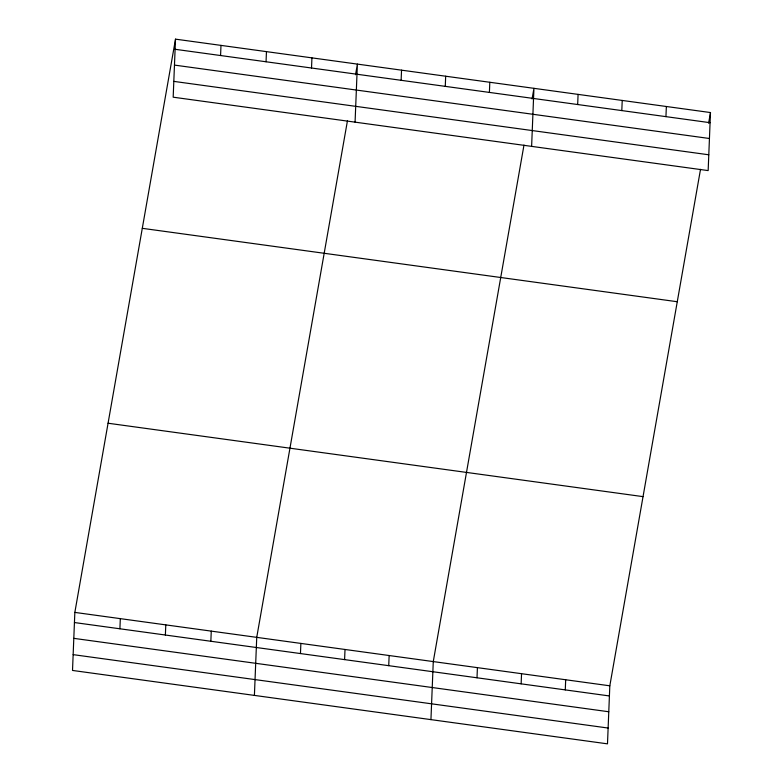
<?xml version="1.0" encoding="UTF-8"?>
<svg xmlns="http://www.w3.org/2000/svg" width="783" height="783" viewBox="0 0 783 783"><rect width="100%" height="100%" fill="white"/><g stroke="black" fill="none" stroke-linecap="round" stroke-linejoin="round"><path stroke-width="1.17" d="M175.509 39.15L173.18 97.19L708.155 170.596L710.484 112.556L175.509 39.15L74.845 612.404L72.516 670.444L607.491 743.85L609.82 685.81L700.521 169.304M119.907 628.778L120.318 618.639M165.379 635.023L165.79 624.883M220.581 55.524L220.982 45.385M210.852 641.257L211.263 631.118M266.054 61.769L266.455 51.629M254.406 695.402L256.736 637.362L347.437 120.856M311.526 68.004L311.928 57.864M300.466 653.56L300.868 643.42M355.071 122.148L357.4 64.108L355.531 74.747M344.598 659.609L345.009 649.469M401.131 80.306L401.542 70.167M388.73 665.667L389.141 655.528M445.273 86.355L445.674 76.215M430.944 719.626L433.273 661.586L523.984 145.08M489.404 92.414L489.806 82.274M477.004 677.784L477.415 667.645M531.618 146.372L533.947 88.332L532.078 98.971M521.145 683.833L521.547 673.693M577.678 104.531L578.079 94.391M565.277 689.892L565.688 679.752M621.81 110.579L622.221 100.439M665.942 116.638L666.353 106.498M708.615 123.195L710.484 112.556M175.108 49.29L710.083 122.696M174.472 65.097L709.447 138.503M173.816 81.383L708.791 154.789M142.291 228.323L677.266 301.729M108.064 423.231L643.039 496.637M74.845 612.404L609.82 685.81M74.434 622.544L609.409 695.95M73.798 638.351L608.773 711.757M73.152 654.637L608.127 728.043"/></g></svg>
